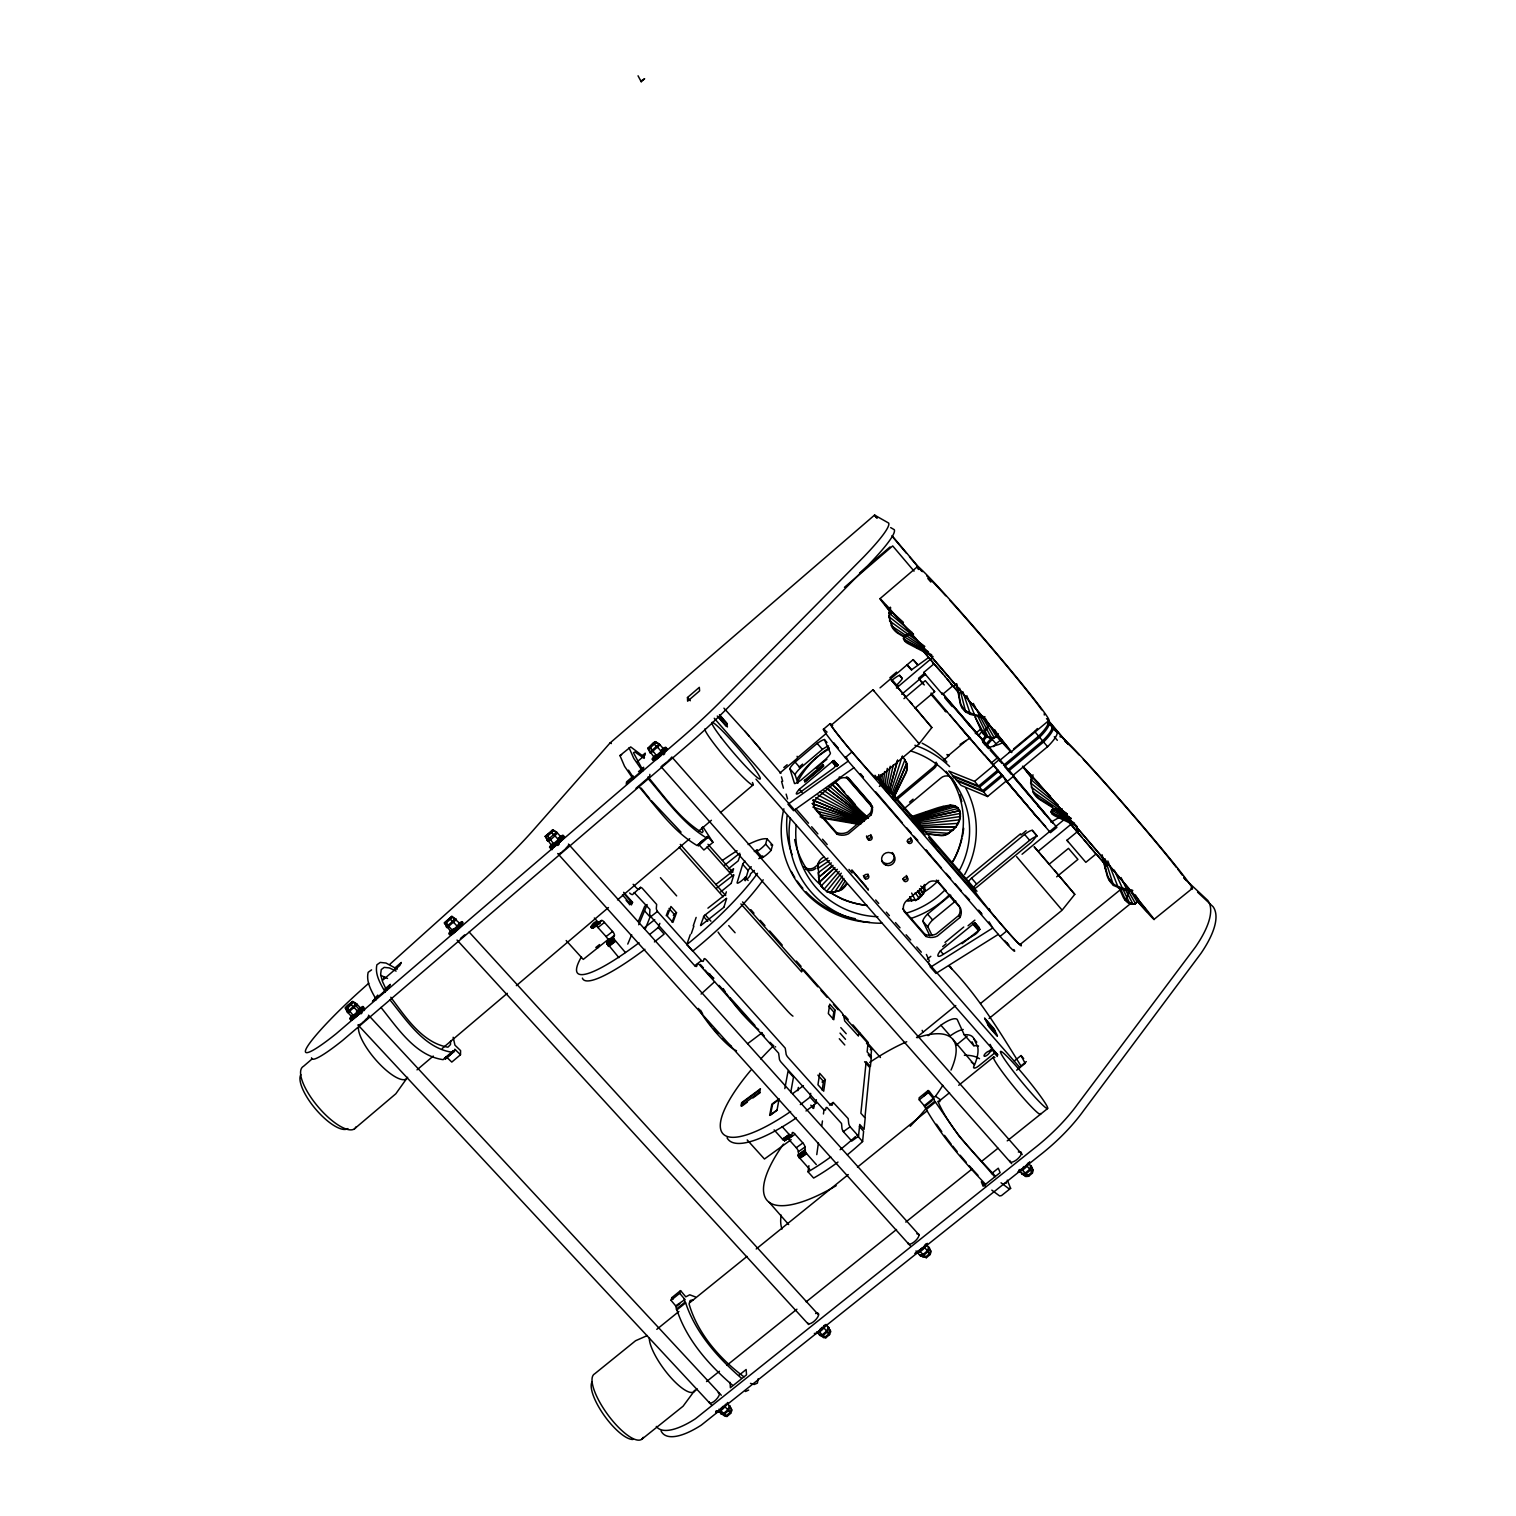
<?xml version="1.0" encoding="UTF-8"?>
<svg xmlns="http://www.w3.org/2000/svg" width="1516" height="1516" viewBox="0 0 1516 1516"><rect width="100%" height="100%" fill="white"/><g stroke="black" fill="none" stroke-linecap="round" stroke-linejoin="round"><path stroke-width="1.5" d="M858.53 1035.636L858.795 1033.192M880.265 781.858L880.455 774.733M1063.379 819.91L1063.417 818.659L1055.401 814.85M817.711 868.479L818.128 863.533M831.318 862.907L818.09 872.799L819.512 882.274L817.844 864.139A12.28 12.166 5.7 0 1 823.756 857.033M446.083 1056.595L451.787 1062.091L460.485 1054.738L460.599 1050.645L454.933 1045.149L453.17 1037.266M1077.175 826.447L1055.363 816.12A20.182 6.689 1.3 0 1 1052.369 814.168L1052.047 813.808A20.182 6.689 1.3 0 1 1051.327 812.386L1052.559 809.203L1062.223 808.824M1052.35 814.149L1052.085 812.557A20.182 6.708 1.3 0 1 1051.327 810.776L1051.213 812.045L1075.64 824.723M890.271 607.139L888.831 616.576L892.033 627.188A16.524 12.753 66.7 0 0 894.213 630.125L894.819 630.789A16.524 12.753 66.7 0 0 898.211 633.499L904.161 637.099M362.495 1008.86L359.671 1012.498M450.631 1041.113L450.498 1044.543L447.94 1047.196C422.187 1042.8 405.492 1016.895 390.787 997.244M917.199 648.374L917.256 647.143L910.282 643.485M933.06 656.636L908.463 643.826A20.239 8.338 2.1 0 1 905.09 641.457L904.768 639.79A20.22 8.338 2.1 0 1 903.669 637.573L906.852 634.408L913.428 634.067L913.049 635.356M881.8 782.825L882.369 773.634M649.871 774.354L649.72 776.571L636 788.32M654.514 758.72L655.689 758.606M1074.503 823.074L1052.369 810.473L1052.559 809.203L1051.308 812.083M883.26 785.231L884.605 771.549M847.33 1154.794A98.616 30.832 -42.3 0 0 853.508 1149.64L855.043 1148.332A98.616 30.832 -42.3 0 0 862.604 1141.548L863.608 1131.277L859.42 1126.578M864.973 1117.387L869.824 1067.624L864.594 1061.731M866.508 1043.273L871.624 1049.053L870.79 1057.694L868.194 1054.795M1032.169 775.529L1030.634 782.938L1033.609 793.19A16.354 12.848 57.7 0 0 1035.807 796.146L1036.432 796.829A16.354 12.848 57.7 0 0 1039.9 799.652L1053.544 808.217M826.997 1107.438L841.532 1123.527L841.986 1128.473A5.306 1.687 54.6 0 0 843.351 1131.656L851.765 1141.055L858.53 1136.223L859.724 1124.455L864.082 1129.344L865.181 1118.088L860.88 1113.256L866.148 1061.693L870.411 1066.506L871.378 1056.652L867.133 1051.896L868.118 1042.345L852.921 1024.854M801.831 971.585L802.4 969.217L804.2 970.24L841.873 1012.745A4.472 1.308 53.4 0 1 843.825 1016.307L844.696 1020.95L858.283 1035.883M931.696 654.855L903.517 638.842L903.669 637.573L903.707 639.259A20.239 8.338 2.1 0 0 904.692 641.022L905.052 641.42M928.417 651.747L904.294 636.796L904.521 635.507L903.517 638.842M884.738 786.975L887.296 768.366M958.984 697.057L959.154 695.92M816.764 1154.623L818.413 1142.95M821.805 1125.592L822.449 1120.968M823.434 1113.995L824.079 1109.371M961.978 707.707L962.148 706.551M959.628 688.169L965.768 712.065L970.43 714.377L962.831 691.675M832.796 1018.904L833.8 1012.025L828.627 1006.188M825.348 1079.657L823.7 1091.179L817.958 1084.774L819.701 1073.328L825.348 1079.657L822.032 1082.083M822.203 1090.193L823.491 1081.401L817.882 1075.128M837.969 1162.071A98.616 30.832 -42.3 0 1 813.637 1178.046L808.009 1171.792L808.919 1165.709M806.019 1110.963A113.965 32.291 -42 0 0 815.798 1103.458L816.366 1099.725M813.145 1108.442L813.713 1104.766M814.168 1105.05L813.675 1108.367L810.795 1105.145M816.309 1164.572L805.565 1152.444L804.958 1147.025A3.676 1.232 54.7 0 0 802.874 1142.969L795.028 1134.252A3.354 1.137 54.6 0 0 792.205 1132.869L791.693 1135.92L784.53 1140.733L791.693 1135.92M800.315 1104.595A114.022 31.855 -42 0 0 810.094 1097.091L810.681 1093.377M809.658 1169.31L798.932 1157.22L798.345 1151.781A3.657 1.251 54.7 0 0 796.279 1147.726L788.434 1139.028A3.335 1.137 54.6 0 0 787.259 1137.796M890.707 607.708L888.982 612.976L889.854 612.35M797.795 1090.667L798.364 1087.408M758.152 1378.764L757.394 1383.123L754.172 1384.506L750.496 1383.369M923.945 647.427L906.568 635.716L906.852 634.408L904.37 636.777M886.045 789.419L890.233 766.262M790.727 1092.562L793.474 1077.156L788.074 1071.111L784.814 1088.621M1105.297 868.744L1105.505 867.683M1109.409 880.588L1109.636 879.526M1114.336 870.146L1122.958 889.494L1113.502 885.42L1105.031 858.776M887.675 789.893L893.36 764.898M957.146 685.289L960.253 701.737A35.399 18.23 7.8 0 0 962.054 706.399L962.546 707.176A35.399 18.23 7.8 0 0 965.919 710.909L965.768 712.065L964.972 711.345A35.38 18.249 7.8 0 1 962.395 708.332L961.883 707.555A35.38 18.249 7.8 0 1 960.083 702.893L956.577 684.303M924.817 646.422L909.505 635.223L909.884 633.934L906.625 635.678M754.286 851.556L757.261 849.718L756.958 851.367L762.434 857.582A7.845 1.516 -41.3 0 0 771.094 850.362L772.535 845.018L767.077 838.822A103.088 19.5 -41.8 0 0 748.127 844.545M888.85 792.186L897.491 760.179M888.926 792.205L897.661 760.312M826.201 1107.419L825.481 1110.034A4.946 1.592 54.3 0 1 822.942 1108.859L780.967 1062.015A3.544 1.156 53.7 0 1 779.338 1058.395L778.618 1053.203L699.748 965.086A3.032 1.004 52.5 0 0 698.118 963.797M756.958 851.367A7.845 1.478 -41.3 0 0 765.618 844.128L767.077 838.822M762.434 857.582L762.737 855.934L758.796 858.681M700.525 925.423L704.049 915.797L726.429 898.344M1033.021 774.828L1030.975 779.622L1031.809 778.959M1019.15 1170.92L1025.745 1176.549L1028.625 1176.302L1032.396 1173.1L1033.268 1170.144L1028.53 1162.924M748.127 880.474L745.303 877.271C742.253 883.714 750.875 876.703 750.42 873.993A7.807 1.535 -41.4 0 1 754.362 870.449M745.19 880.777L748.184 870.525A6.083 1.175 -41.4 0 1 751.254 866.735M1022.182 1174.369L1025.782 1174.047L1030.482 1170.03L1031.562 1166.354M1029.781 1169.234L1030.861 1165.558L1032.567 1169.348L1031.695 1172.304L1027.943 1175.506L1025.043 1175.753L1021.481 1173.573L1025.081 1173.251L1029.781 1169.234L1032.396 1173.1M1101.867 855.82L1107.021 875.244A35.418 19.935 11.8 0 0 1109.295 880.417L1109.883 881.27A35.418 19.935 11.8 0 0 1112.744 884.624L1113.597 885.439L1113.805 884.359A35.437 19.916 11.8 0 1 1110.091 880.209L1109.504 879.356A35.437 19.916 11.8 0 1 1107.23 874.163L1102.075 854.759M1113.805 884.359L1118.694 886.86L1118.372 887.921L1107.836 860.993M745.095 861.183A6.083 1.156 -41.4 0 0 742.688 864.31L737.136 882.596A6.405 1.251 -41.5 0 0 739.732 882.141A6.405 1.251 -41.5 0 0 745.303 877.271M920.78 827.565L955.857 826.883C962.205 820.327 962.925 805.015 950.627 805.167A31.286 13.682 -11.9 0 0 944.165 806.19L942.876 806.455A31.286 13.682 -11.9 0 0 935.353 808.596L911.4 816.669M723.947 907.061L726.619 898.476M731.299 883.051L733.801 875.016M740.32 854.588L738.216 860.861L728.324 868.82M726.354 891.844L725.539 894.383L707.915 908.16M965.919 710.909L970.695 713.221L970.316 714.358L984.471 718.034M679.755 1303.741L676.288 1306.565L671.001 1300.311L679.699 1293.281L680.551 1290.609L685.8 1296.843L689.742 1294.797L695.427 1296.938M985.097 716.935L975.375 714.756L975.015 715.912L966.791 695.655M697.398 964.081L696.735 966.147A3.752 1.251 52.5 0 1 694.745 965.73L650.819 916.668A5.325 1.781 51.9 0 1 649.682 913.731L649.928 909.448L634.124 892.507M890.347 793.304L902.285 756.2M671.001 1300.311L671.891 1297.62L680.551 1290.609M691.296 933.685L693.892 926.143M763.192 879.792A97.441 19.026 -41.8 0 1 692.679 951.138L686.824 944.582L690.235 934.652M693.229 925.954L696.147 917.407M915.986 1250.946L920.193 1255.627L926.409 1257.712L930.123 1254.528L931.184 1251.439L926.428 1244.314M922.789 1254.755L927.432 1250.776L928.758 1246.929L930.483 1250.662L929.422 1253.751L925.707 1256.935L922.789 1254.755L919.492 1254.85L923.055 1256.991M920.193 1255.627L923.49 1255.532L928.133 1251.572L929.46 1247.706M723.89 907.288L700.752 925.556M817.863 864.272L827.963 858.113M917.73 891.105L921.065 896.373L924.931 890.271L924.703 885.913A13.265 8.035 50.9 0 0 924.324 884.491M915.228 892.735L919.17 898.306L915.531 900.561L923.794 893.455L924.931 890.271L922.581 887.125M735.089 932.757L728.722 925.594M919.549 888.698L923.13 893.985L921.368 889.949M988.83 724.212L983.467 734.047L985.514 731.887M672.062 922.183L674.791 914.868L669.011 908.406M676.515 912.727L672.915 922.448L667.248 916.119L670.944 906.473L676.515 912.727L673.256 915.285M913.428 634.067L912.954 635.337L909.581 635.223M891.939 793.815L904.9 759.687L902.38 756.332M666.225 915.664L668.31 910.225M650.156 934.083A115.652 20.239 -41.8 0 0 658.247 927.489L659.858 923.377M828.854 1333.834L830.105 1330.612L828.38 1326.936L826.807 1330.953L822.203 1334.895L819.19 1334.781L825.178 1336.979L828.854 1333.834L826.807 1330.953M816.859 1332.204L823.472 1337.643L825.879 1337.756L829.555 1334.611L830.806 1331.389L826.03 1324.378M920.25 824.098L959.42 819.834L960.234 812.538L960.405 814.149M829.081 1327.713L827.509 1331.73L822.904 1335.653L819.91 1335.539M645.21 929.062L650.08 916.972L644.527 910.775M979.905 715.893L979.355 716.992L979.905 715.893L973.31 703.443M638.729 924.76L647.105 904.559M638.52 921.084L644.774 906.056M627.757 944.089L631.679 934.69M731.205 883.335L720.725 891.882M718.224 1410.846L724.837 1416.209L727.017 1416.456L730.655 1413.367L732.076 1410.013L727.301 1403.096M723.303 1413.689L727.851 1409.804L729.632 1405.616L731.375 1409.255L729.954 1412.609L726.316 1415.698L720.574 1413.367L726.316 1415.698M721.275 1414.125L724.004 1414.447L728.552 1410.562L730.352 1406.374M623.607 892.299L632.551 902.285L631.395 904.938L622.432 894.933M892.848 795.786L906.909 763.495L904.465 759.364L907.099 764.405A15.785 14.952 -40 0 1 907.231 768.081L907.136 769.01A15.785 14.952 -40 0 1 906.151 772.629L893.189 798.894M892.905 795.843L906.644 763.23A15.766 14.933 -40.1 0 1 906.966 767.816L906.852 768.745A15.766 14.933 -40.1 0 1 905.867 772.364L893.947 796.563M618.907 957.657L606.874 943.047L613.374 937.817L614.454 935.315A3.676 1.308 51.8 0 0 612.578 931.468L604.429 922.41A3.354 1.194 51.7 0 0 601.227 920.61C580.874 933.003 598.384 926.011 601.227 920.61M606.874 943.047L607.973 940.451L614.454 935.315M598.157 947.633L599.54 944.563L595.826 947.5M1131.883 890.271L1131.22 891.313L1131.883 890.271L1123.375 888.433L1122.882 889.494L1132.111 891.408L1132.774 890.385M1127.79 889.513L1127.298 890.574L1121.044 877.556M562.796 837.59L561.583 839.295M998.267 733.725L995.425 737.25L998.324 735.412L994.553 729.575M384.477 976.891L382.923 979.961L399.826 965.465L401.304 962.452L394.558 968.231M551.938 846.61L556.732 843.976M817.749 868.516L829.46 860.614M841.285 873.197L826.599 891.465L830.275 892.735L839.277 890.517L845.303 880.682M846.989 883.771A16.108 12.602 -51.8 0 1 841.228 890.044L834.691 892.071L843.919 878.408M829.536 1105.069L832.909 1102.587L832.208 1105.145A4.946 1.573 54.2 0 1 829.688 1103.97L787.695 1057.031A3.544 1.137 53.7 0 1 786.046 1053.43L785.231 1048.143L706.38 959.969A3.032 0.985 52.5 0 0 704.03 958.946L703.386 961.011A3.771 1.232 52.5 0 1 701.396 960.575L657.451 911.438A5.325 1.762 51.9 0 1 656.314 908.501L656.655 904.427L642.159 888.149L640.605 887.277L639.165 889.305A4.965 1.649 51.5 0 1 636.227 887.732L633.138 884.283M568.879 845.018L565.203 849.055M368.577 1016.27L367.592 1017.558M934.557 664.652L933.022 662.738L934.671 664.861M907.459 900.902L916.005 900.106L907.724 900.542M834.804 892.033L830.218 892.697L842.517 876.021M697.758 844.81L698.478 845.682L698.345 844.071L703.879 850.021L712.975 842.346L707.441 836.377L707.612 837.95L706.873 837.097L697.17 845.568C673.218 831.507 656.731 807.346 638.823 786.577M663.762 749.112L654.135 757.545M655.443 741.627L649.89 747.18L657.603 756.939L664.52 749.984L659.252 743.996L655.443 741.627L653.282 742.821L647.73 748.373L654.893 758.398M706.873 837.097L706.323 837.817C682.579 823.415 666.074 799.406 648.147 778.618M649.606 752.429L659.252 743.996M656.201 742.48L648.488 749.226L650.364 753.281L659.991 744.849L656.201 742.48L654.021 743.693M915.058 707.498L931.847 727.566L919.094 743.863L877.12 779.091M1054.53 870.26L1074.768 894.364L1062.053 910.263L1020.192 944.43M554.989 835.847L557.32 832.928L553.53 830.597L545.912 837.268L547.807 841.266L550.213 840.035L554.989 835.847L550.895 832.076L545.154 836.415L551.578 845.454L561.091 837.135L558.665 838.367M547.049 840.414L556.58 832.076L552.771 829.745L545.154 836.415M553.53 830.597L545.912 837.268M550.895 832.076L552.771 829.745M1052.426 810.51L1054.984 809.771L1070.201 819.265L1054.928 809.79L1055.193 808.483L1054.909 809.771L1061.825 810.094L1067.245 814.092M455.236 930.312L460.959 924.438L451.882 916.346L444.359 922.96L451.56 932.681M453.379 928.721L450.802 931.847L460.201 923.604L458.078 924.608M353.19 1016.63L351.958 1018.562L355.635 1016.232M446.272 926.882L455.672 918.639L453.549 919.662M452.64 917.18L445.117 923.775L447.031 927.716L456.43 919.473L452.64 917.18L450.953 917.995M444.359 922.96L451.882 916.346M351.75 1016.743L361.035 1008.614L359.197 1009.372L356.677 1006.662M346.046 1008.803L347.96 1012.688L357.264 1004.54L353.493 1002.284L352.034 1002.91M925.859 833.857L939.977 835.543A11.427 10.669 -14.9 0 0 948.239 833.724L955.914 826.807L959.438 819.891M347.202 1011.873L356.506 1003.725L361.793 1009.429L358.989 1012.745L352.508 1017.558L347.202 1011.873L345.288 1007.988L347.562 1005.354L352.735 1001.47L356.506 1003.725L354.668 1004.502M345.288 1007.988L352.735 1001.47M353.493 1002.284L347.505 1008.197L349.798 1011.93M368.767 983.202L358.307 992.601A73.071 8.243 -42.7 0 0 306.592 1047.973A73.071 8.243 -42.7 0 0 336.249 1033.666L676.231 742.366A95.641 11.294 -41.3 0 0 723.568 698.535L863.76 556.865A115.102 12.64 -40.8 0 0 888.66 523.058L874.561 515.08L609.982 743.048L534.617 828.665A107.674 11.332 -42.1 0 1 473.428 889.21L389.707 964.403M839.258 871.529L823.965 889.38L821.028 886.026M1137.758 900.788L1138.895 900.466L1134.385 903.953L1138.895 900.466L1135.351 894.914M454.08 1051.554L453.379 1050.721L444.643 1058.13L445.344 1058.964L454.08 1051.554L454.8 1049.205L460.485 1054.738M445.344 1058.964L455.501 1050.038M453.379 1050.721L451.957 1052.237C424.215 1048.068 406.459 1020.173 389.896 999.802M444.643 1058.13L443.184 1059.665C415.346 1055.818 397.495 1027.829 380.971 1007.439M366.853 1018.392L365.015 1020.249M830.313 892.678L827.016 891.806L821.047 886.102L837.363 869.312M560.806 840.148L558.911 842.024M918.696 898.761L921.671 895.88L918.336 890.612M358.705 1013.465L356.639 1015.36M464.692 934.86L460.466 938.518M701.093 994.06L714.529 981.818M364.011 1021.216L361.945 1023.016M641.211 81.731L644.641 78.699A8.755 1.08 -42.2 0 1 641.097 80.575L641.211 81.731L638.047 75.8M564.141 850.04L561.962 851.878M633.404 779.243L624.573 766.338L619.949 755.574L630.694 746.914L644.49 757.28M687.468 697.531L699.312 687.354L699.615 690.86L687.62 701.169L687.468 697.531L690.311 700.752M641.855 756.029L645.21 753.149L645.058 755.044L636.625 762.283M859.553 573.086L866.735 566.927M870.317 563.838L890.063 546.916M844.45 587.336L892.697 545.931L914.053 571.134M377.768 995.102L372.481 1001.545L388.683 987.655L390.313 984.358L384.931 988.963M633.385 776.059L626.563 781.896L626.279 784.151L643.428 769.465L643.618 767.285L638.501 771.663M312.448 1058.642L303.522 1066.298A40.382 13.985 49.8 0 0 319.194 1108.082A40.382 13.985 49.8 0 0 356.203 1126.691M659.687 753.168L660.805 752.22M879.943 598.706L917.218 566.87M818.678 1331.029L823.283 1327.106L829.555 1334.611M417.014 1069.86L433.254 1056.065M442.293 1048.409L507.31 993.302M516.35 985.646L608.447 907.553M617.486 899.898L689.723 838.67M698.762 831.014L711.402 820.289M720.422 812.633L752.94 785.08M823.472 729.253L830.105 723.625M354.422 1128.851L395.828 1093.775L407.577 1077.289A36.024 11.237 49.7 0 1 380.44 1064.876A36.024 11.237 49.7 0 1 358.42 1027.507M831.242 725.16L872.97 689.818L874.22 690.898M783.81 767.532L787.145 764.727M889.854 677.766L896.581 672.062M455.16 930.824L462.266 923.263L460.239 924.248M826.258 733.403L797.587 757.678L797.113 756.295M880.038 687.866L913.144 659.65L917.711 664.577M779.944 772.989L797.435 758.171M699.861 842.782L702.893 840.224M824.382 739.524L830.446 753.187A10.536 1.857 -40.8 0 1 824.287 760.445L801.092 780.039A12.261 2.16 -40.9 0 1 794.517 783.545L789.874 768.745A11.673 1.971 -40.9 0 1 795.123 762.093L817.181 743.409A17.946 3.051 -40.8 0 1 824.382 739.524L827.016 742.537M698.478 845.682L708.161 837.23M799.121 767.077L802.608 764.121M797.89 783.336L795.123 774.733A11.673 2.028 -40.9 0 1 800.334 768.081L822.392 749.416A17.927 3.108 -40.8 0 1 828.532 745.891M896.43 688.075L932.018 657.982M925.575 674.715L923.737 672.479L933.97 663.818L940.981 671.74M923.396 674.222L918.563 678.296L924.267 684.948M901.755 694.29L924.893 674.753M804.39 780.475L823.093 764.519L823.605 765.769L804.807 781.631M903.953 698.63L925.272 680.646L934.671 691.637L915.114 708.124M834.236 760.464L836.207 765.068L833.857 768.006L800.277 792.205A7.902 1.421 -40.9 0 1 796.317 793.569A10.877 1.971 -40.9 0 1 799.33 789.286L833.326 760.748L838.253 765.201M1013.882 949.528A37.824 1.762 49.9 0 1 1000.086 936.414L845.208 757.678L851.992 751.955A38.677 1.706 49.6 0 1 832.663 725.596M941.834 693.684L942.516 694.442L952.806 685.838L947.178 679.035M950.987 683.943L953.393 686.615L956.767 683.773M879.356 786.406L882.672 783.639L918.374 824.988L924.968 835.07L885.041 789.381L877.726 778.428M848.467 777.935L870.771 803.632A11.503 11.199 -19.4 0 1 870.336 813.182L847.804 832.057A13.682 13.322 -17.2 0 1 836.377 832.474L814.054 806.891A9.949 9.702 -16.8 0 1 814.054 799.804M871.131 814.869L848.505 833.8A13.739 13.379 -17.2 0 1 837.04 834.217L814.623 808.54A9.987 9.74 -16.8 0 1 817.124 797.814L839.75 778.75A8.433 8.243 -19.7 0 1 849.187 779.47L871.586 805.28A11.541 11.237 -19.3 0 1 871.131 814.869L870.336 813.182M960.083 744.375L969.899 738.159M895.539 798.761L932.871 767.513A8.376 8.13 -26.9 0 0 936.168 762.169M818.981 863.703L815.475 866.64A8.243 8.016 -12.5 0 1 803.954 866.621M966.109 740.699L947.955 755.897L946.913 754.532M943.558 760.198L948.864 755.764L947.917 754.551M975.3 733.63L980.719 729.12M896.297 800.107L933.761 768.764A8.395 8.167 -26.8 0 0 937.059 763.401M909.524 802.154L913.087 799.178M903.195 809.487L940.659 778.201A8.395 8.13 -26 0 1 951.366 777.405M993.226 746.668A12.204 2.729 -39.6 0 1 996.05 743.825L1001.451 739.315M949.698 714.68L991.256 762.984L997.964 757.394L1013.882 775.927L1007.136 781.536L1005.411 779.546M1031.79 776.855L1032.642 776.154L1031.809 776.798L1038.612 783.052M832.985 865.39L818.432 877.612L832.492 865.901M991.256 762.984L992.923 764.879L999.669 759.27M1006.832 780.532L987.56 796.525L961.068 785.402L948.732 771.019L974.598 781.384L993.852 765.334L998.836 771.17L979.563 787.183L953.45 776.533M990.213 750.287L999.537 760.615L1010.073 751.841M1013.579 748.923L1034.613 731.413A26.113 5.912 -39.4 0 0 1037.418 728.533M1011.115 751.917L1048.977 720.422M997.869 770.033L978.597 786.046L952.541 775.453M1003.554 765.296L1038.612 736.132A26.113 5.988 -39.4 0 0 1048.238 721.862L1057.107 732.342A26.094 6.14 -39.3 0 1 1047.575 746.706L1012.517 775.813M1004.521 766.433L1039.578 737.288A26.113 6.007 -39.4 0 0 1049.205 722.999M1001.868 774.714L982.595 790.727L956.35 779.887M1007.553 769.976L1042.61 740.85A26.094 6.064 -39.4 0 0 1052.199 726.543M1002.834 775.851L983.562 791.864L957.259 780.967M1008.519 771.113L1043.577 741.987A26.094 6.083 -39.4 0 0 1053.165 727.68L1047.802 723.075M965.844 878.939L1020.552 833.8M1020.988 834.994L1026.124 830.749M929.858 935.789L922.941 921.311A11.522 3.07 -40.5 0 1 927.546 914.11L949.566 895.956A17.699 4.737 -40.4 0 1 950.778 895.236M968.023 882.066A10.006 2.672 -40.1 0 1 971.548 878.143L1024.57 834.406A9.987 2.653 -39.5 0 1 1032.263 830.313L1037.342 836.264A9.968 2.691 -39.5 0 0 1029.648 840.319L976.626 884.018A10.006 2.71 -40 0 0 972.533 888.85M932.075 935.524L928.038 927.167A11.522 3.127 -40.5 0 1 932.624 919.947L954.644 901.793A17.699 4.794 -40.4 0 1 955.857 901.091M1050.986 822.222L1060.935 816.366M1022.049 854.247L1063.663 819.985M950.532 895.937L959.306 906.037A11.427 10.972 -18.9 0 1 958.794 915.418L936.282 933.913A13.587 13.076 -17.4 0 1 924.95 934.33L903.024 909.202A9.873 9.513 -17.2 0 1 902.797 908.539M1038.1 851.367L1070.656 824.59M959.931 917.502L937.343 936.073A13.644 13.113 -17.4 0 1 925.973 936.471L903.953 911.249A9.911 9.551 -17.2 0 1 906.511 900.712L929.119 882.009A8.376 8.073 -19.1 0 1 938.461 882.729L960.462 908.084A11.465 11.029 -18.8 0 1 959.931 917.502L958.794 915.418M1068.287 841.93L1066.923 840.262L1077.099 831.905M944.98 942.44L963.74 927.034M927.413 959.116L930.805 956.331M942.668 946.59L946.06 943.805M968.042 925.764L974.864 920.155M940.375 950.873L974.049 923.377L975.375 923.13L979.033 929.479A5.022 1.44 -40.2 0 1 977.252 932.624A5.022 1.44 -40.2 0 1 972.912 935.77L942.346 954.947A7.788 2.217 -40.6 0 1 937.854 955.611A10.726 3.051 -40.5 0 1 940.375 950.873L943.066 953.962M1049.015 864.347L1068.477 848.373L1077.933 859.401L1056.652 876.835M962.054 943.71L980.075 929.308L974.409 923.187M1066.923 840.262L1085.835 862.339L1096.049 853.982L1084.035 839.712M1000.086 936.414L1006.851 930.881A37.843 1.611 49.9 0 0 1020.514 944.108M916.517 1037.531L955.762 1005.544M928.095 1035.693L940.905 1025.233A21.906 6.879 -41 0 1 957.183 1019.358L964.214 1034.765L973.859 1045.737A56.983 18.969 -41.3 0 1 978.521 1045.983M980.549 1003.478L1121.366 888.888M956.16 1045.187L967.113 1036.281M989.057 1018.468L1131.656 902.702M923.945 1095.822L929.346 1091.444L928.114 1090.535L919.094 1097.849L919.246 1099.858L924.893 1106.49L932.132 1100.616M919.246 1099.858L928.323 1092.524L928.114 1090.535M732.38 1385.112C708.825 1364.836 686.653 1339.822 676.913 1309.881L675.605 1305.901L684.967 1299.534L679.699 1293.281M1154.074 919.34L1192.182 888.528M985.59 1184.318C962.641 1160.365 940.242 1134.897 924.21 1105.751L933.269 1098.418L933.951 1099.157L928.323 1092.524M676.231 1309.218L684.948 1302.168L684.285 1298.871M676.913 1309.881L685.63 1302.85L684.948 1302.168M925.632 1108.708L934.728 1101.336L933.269 1098.418M990.119 1044.353L991.995 1048.181A4.188 1.402 -40.7 0 1 988.982 1051.157A3.695 1.232 -40.7 0 0 984.623 1054.416A3.695 1.232 -40.7 0 0 985.514 1056.102A3.695 1.232 -40.7 0 0 989.645 1052.407A3.146 1.061 -40.7 0 1 993.037 1050.304L994.458 1053.203L978.54 1066.07A5.477 1.838 -40.9 0 1 973.537 1067.131A90.562 29.714 -41.7 0 0 977.612 1046.59L974.03 1038.972A57.04 18.571 -41.3 0 0 964.214 1034.765M926.333 1109.447L935.429 1102.075L934.728 1101.336M656.807 1329.342L678.903 1311.473M689.951 1302.547L747.028 1256.423M756.219 1248.976L848.278 1174.578M857.469 1167.13L927.432 1110.584M938.48 1101.658L949.528 1092.714M958.718 1085.285L993.7 1057.012M1014.299 1060.973L1021.045 1055.553L1023.679 1058.585M1019.605 1067.037L1026.332 1061.617M1016.649 1070.201L1025.157 1063.341L1021.045 1055.553M924.931 890.271L920.762 886.064M693.627 1391.915L697.303 1388.978M706.532 1381.588L719.456 1371.241M726.827 1365.348L796.923 1309.218M806.152 1301.846L896.543 1229.476M905.772 1222.085L972.173 1168.931M981.402 1161.54L998.002 1148.237M1007.23 1140.866L1047.537 1108.594A37.028 2.994 50.5 0 0 1014.867 1064.668A37.028 2.994 50.5 0 0 1009.808 1066.677A37.028 2.994 50.5 0 0 1047.537 1108.594M641.628 1439.385L683.072 1406.223L694.896 1390.229A35.967 10.366 53.4 0 1 669.864 1376.452A35.967 10.366 53.4 0 1 649.322 1337.851M739.012 1375.22L746.137 1369.517L746.535 1374.822L730.39 1387.708L730.087 1382.346M991.502 1173.63L998.286 1168.211L1000.143 1172.626L983.107 1186.232L981.345 1181.76L985.703 1186.687M598.233 922.202C592.87 918.506 585.252 936.585 598.63 922.505M590.937 926.617L597.626 921.652M640.434 887.41L632.532 894.573A4.965 1.668 51.5 0 1 629.614 893M591.221 926.92L597.835 921.842M591.43 927.11L598.024 922.031M592.131 927.659L599.085 922.789M592.491 927.906L599.445 922.96M592.775 928.057L599.749 923.055M593.097 928.171L600.09 923.073M595.466 925.518A3.354 1.213 51.7 0 1 597.948 927.546L604.429 922.41M1007.306 1180.168L1010.622 1188.336L1001.508 1195.593L999.612 1195.953L991.805 1190.136M629.443 904.749L632.551 902.285M607.973 940.451A3.676 1.327 51.8 0 0 606.097 936.585L612.578 931.468M609.148 938.707L583.262 959.401L566.188 940.545M606.969 943.426L613.374 937.817M607.044 943.634L613.43 938.101M607.177 943.975L613.544 938.499L625.426 952.541M607.329 944.316L613.734 938.935M607.442 944.544L613.904 939.276M607.518 944.658L614.094 939.636M607.651 944.885L614.245 939.863M607.802 945.131L614.473 940.223M608.03 945.491L614.643 940.47M608.2 945.719L614.814 940.697M608.39 945.946L614.984 940.924M608.56 946.173L615.174 941.152M608.845 946.496L615.363 941.36M650.819 916.668L657.451 911.438M644.035 928.057L654.741 919.644M724.212 865.503L739.808 853.224M730.181 871.454L733.592 868.782L732.834 871.169L715.741 884.586M716.594 888.13L733.611 874.903M694.745 965.73L701.396 960.575M657.375 757.469L665.827 749.018L662.909 750.553M920.534 829.423L952.995 830.181L955.914 826.864M1030.672 782.976L1031.43 782.332L1030.672 782.976L1058.225 804.977M747.54 1043.747L762.093 1032.756M889.57 609.887L890.46 609.205L889.589 609.83L903.422 622.394M360.979 1023.793L358.439 1025.385M759.251 1090.288L742.65 1102.53L741.817 1106.168L747.369 1102.075M752.921 1097.982L760.331 1092.524M779.053 1099.517L772.573 1104.273L770.431 1115.151L776.988 1110.356L779.11 1098.816L771.871 1104.141L769.654 1115.378L776.988 1110.015M792.546 1093.699L803.404 1085.74M560.958 852.674L558.665 854.171M774.107 1129.875L782.521 1139.217L789.154 1134.423L791.636 1135.939M782.521 1139.217L789.438 1134.726M782.711 1139.426L789.722 1134.991M782.9 1139.615L789.912 1135.162M783.185 1139.88L790.177 1135.389M783.469 1140.127L790.442 1135.579M783.639 1140.259L790.708 1135.73M784.454 1140.714L791.087 1135.901M788.434 1139.028L795.028 1134.252M791.181 1139.653L764.443 1159.02L747.199 1139.937M796.279 1147.726L802.874 1142.969M798.345 1151.781L804.958 1147.025M371.591 969.861L368.161 972.325C365.868 982.103 371.723 991.483 376.309 999.745M797.909 1155.116L804.484 1150.132M798.022 1155.438L804.579 1150.436M804.693 1150.777L798.098 1155.666L804.882 1151.231M798.307 1156.121L804.996 1151.459M798.439 1156.367L805.129 1151.705M798.572 1156.613L805.337 1152.065M798.78 1156.973L805.489 1152.312M798.932 1157.22L805.64 1152.558M799.084 1157.447L805.811 1152.804M799.254 1157.693L805.981 1153.032M799.425 1157.921L806.152 1153.259M799.614 1158.148L806.341 1153.487M799.785 1158.357L806.607 1153.79M843.351 1131.656L850.097 1126.805A5.325 1.668 54.5 0 1 848.733 1123.621L848.183 1118.6L833.194 1102.378M853.906 767.721L793.569 810.662L787.96 804.257L848.202 761.146L846.136 756.844M1031.183 787.012L1061.124 809.203M888.869 616.595L889.684 616.008L888.869 616.595L911.192 634.124M1032.794 791.712L1057.978 808.957M928.152 961.959L930.521 967.189L992.772 927.981M998.305 934.368L935.978 973.424L930.521 967.189M839.277 890.517L840.622 889.589A16.126 12.602 -51.8 0 0 846.383 883.297M982.349 716.86L994.42 738.121L987.769 736.681A14.288 9.968 77.5 0 1 984.813 734.312L984.282 733.706A14.288 9.968 77.5 0 1 981.667 729.31L975.129 716.954L980.719 729.518A14.288 9.968 77.5 0 0 983.334 733.915L983.865 734.521A14.288 9.968 77.5 0 0 986.196 736.511L990.554 738.481L996.524 736.852L985.4 718.546M908.444 634.56L889.456 620.802L890.29 620.309L892.337 626.032M928.607 657.546L911.362 669.958L906.928 664.937M452.488 932.814L451.237 933.041M647.73 748.373L649.89 747.18M891.219 625.71L906.909 636.114M619.949 755.574L621.655 754.684M552.336 846.307L554.742 845.075L547.068 835.43M647.37 1335.539L635.583 1340.731L594.708 1373.799A40.345 12.924 53.9 0 0 609.261 1416.645A40.345 12.924 53.9 0 0 643.239 1437.32M745.398 1391.517L748.658 1390.077M911.628 817.749L935.58 809.658A31.305 13.663 -11.9 0 1 943.104 807.535L944.392 807.251A31.305 13.663 -11.9 0 1 949.585 806.379L950.627 805.167L934.955 810.075M917.426 821.369L960.386 813.429L957.638 807.535L957.828 808.521L954.909 805.906L955.118 806.929L950.835 806.19L912.689 818.147L950.873 806.228M995.443 737.193L996.524 736.852M914.792 816.404L925.992 812.898M988.224 747.691L998.134 744.678A12.261 2.729 -39.6 0 0 1003.327 742.025M955.099 806.891L912.632 819.038M990.46 738.444L991.559 738.235L980.321 716.954M994.42 738.121L993.34 738.463M1137.36 902.191L1136.223 902.494L1137.36 902.191L1130.102 890.082L1125.251 900.315M915.039 819.417L957.828 808.521M693.267 1299.724L690.121 1300.52L689.079 1303.968C697.568 1333.493 719.664 1358.734 743.977 1376.831M985.343 733.706L987.863 736.738L978.104 716.689M990.554 738.481L991.559 738.235M959.457 810.681L915.626 820.44L959.495 810.738L959.325 809.79L959.495 810.738M986.878 736.928L987.863 736.738M1119.073 887.826L1122.655 895.956A14.118 9.38 81.3 0 0 1125.137 900.182L1125.649 900.75A14.118 9.38 81.3 0 0 1128.416 902.93L1132.926 904.086L1125.327 889.475M1134.423 903.915L1135.522 903.688L1127.241 888.945M1077.251 830.579L1078.634 831.412L1077.383 831.545L1076.777 827.414M1010.622 1188.336L1008.784 1188.639L1001.034 1182.783M1123.28 889.873L1129.515 902.873L1128.454 903.024L1132.926 904.086L1131.865 904.237M801.528 971.813L740.888 903.915M1004.653 1183.428L1006.321 1183.181M918.336 822.676L960.5 816.499M1131.827 904.294L1135.522 903.688M915.531 900.542L911.647 893.076M958.017 823.378L918.336 825.917M920.818 827.49L955.914 826.807M952.901 830.256L948.751 832.89A11.427 10.65 -14.9 0 1 939.844 835.145L928.095 833.743M948.77 833.364L923.149 831.488M939.901 1101.582L937.911 1101.374C950.21 1129.875 973.973 1152.766 994.78 1175.544M820.042 816.916L860.861 823.965M821.824 817.996L858.075 824.249M819.929 814.509L860.993 823.264M853.66 822.487L858.208 823.453M816.726 811.155L861.296 822.62M1061.825 810.094L1067.169 814.073M812.86 807.08L861.543 821.937M942.516 694.442L923.737 672.46M970.695 713.221L975.375 714.756M1118.694 886.86L1123.375 888.433M812.292 803.556L861.884 821.236M812.292 803.632L861.865 821.312M877.764 778.39L882.672 783.639M864.291 821.35L812.709 800.107L862.13 820.554M860.254 773.672L863.154 777.367M969.52 899.898L965.199 895.35M380.668 975.319L387.528 978.445M396.112 971.093L389.309 967.909L384.211 967.379L381.255 969.558L380.63 974.352L382.449 981.458L386.618 990.441M815.665 797.719L862.415 819.758M1065.388 819.587L1073.271 823.321M919.246 648.185L923.206 650.25M1129.515 902.873L1129.42 902.816A14.137 9.38 81.3 0 1 1126.653 900.637L1126.142 900.068A14.137 9.38 81.3 0 1 1123.659 895.842L1120.078 887.713M832.189 893.834L842.384 899.253A87.113 84.669 -19.7 0 0 866.773 905.374M818.015 795.009L862.888 818.962M890.65 527.587L894.269 529.69A115.027 13.094 -40.8 0 1 869.615 563.725L729.821 705.698A95.584 11.692 -41.3 0 1 682.522 749.529L342.578 1040.45A73.033 8.546 -42.7 0 1 311.557 1057.808M898.988 633.157L904.938 636.739M819.948 791.996L865.257 819.379M1052.293 806.569L1040.62 799.235A16.354 12.848 57.6 0 1 1037.133 796.412L1036.508 795.748A16.354 12.848 57.6 0 1 1034.31 792.773L1033.855 791.977M727.017 1416.456L719.058 1409.141M823.984 790.594L865.617 818.716M397.287 969.141L385.993 963.039L380.251 962.414L376.878 964.82C374.698 974.598 380.611 983.884 385.197 992.127M822.203 1334.895L825.879 1337.756M940.602 1099.858L935.922 1096.523L933.723 1097.148L929.346 1091.444M911.798 635.337L915.607 638.141M926.409 1257.712L919.264 1250.833L923.926 1246.872L928.133 1251.572M826.542 788.187L865.92 817.996M826.447 788.225L865.863 818.053M953.393 686.615L944.79 676.212M1025.081 1173.251L1027.943 1175.506M1028.625 1176.302L1021.557 1169.291M821.047 886.102L819.284 882.085L834.956 867.588L819.512 882.274M644.224 758.417L634.901 751.955L633.461 752.713L642.083 768.783M828.683 785.8L866.223 817.389M889.001 612.919L912.424 632.759M741.229 1378.044C717.731 1357.673 695.579 1332.716 685.63 1302.85M1031.013 779.565L1050.531 796.355M653.756 743.788L657.906 747.577M1052.066 727.983L1057.107 732.342M1016.611 856.654L1061.617 909.562M917.805 840.338L916.649 839.182M449.816 918.848L453.853 922.6M350.48 1004.123L354.46 1007.856M681.082 832.189L651.236 800.543M868.365 818.242L833.269 785.515A7.751 7.618 -53.8 0 0 831.299 784.473M833.061 785.402L868.137 818.128M1183.92 878.124L1207.797 900.447A111.483 38.298 -39 0 1 1195.461 947.007L1077.573 1104.254A92.438 34.091 -40.8 0 1 1033.779 1148.711L695.427 1418.768A70.721 24.9 -45.4 0 1 656.295 1426.404M1197.564 892.147L1213.046 906.682A111.426 38.715 -39 0 1 1200.918 953.431L1083.39 1110.906A92.381 34.451 -40.8 0 1 1039.654 1155.382L701.321 1425.097A70.683 25.166 -45.5 0 1 661.071 1430.896M978.654 910.168L981.818 914.319M1074.768 894.364L1034.139 846.724L1049.356 864.234M860.52 773.861L863.438 777.121M1096.314 854.361L1076.417 831.033L1077.345 832.322M994.856 1176.928L958.984 1136.071L935.429 1102.075M933.97 663.818L942.592 673.616M916.403 838.935L915.266 837.685M931.847 727.566L891.2 679.964L905.943 696.848M353.702 1007.041L358.231 1011.93M724.307 1406.014L728.552 1410.562M354.327 1016.819L346.747 1007.382M357.947 1024.892L711.516 1405.048M368.521 1015.208L721.313 1395.251M978.957 910.491L981.686 913.617M1077.402 832.17L1081.742 837.078M969.274 1165.823L977.953 1175.279M448.376 925.897L453.682 931.696M819.853 1332.318L822.904 1335.653M457.036 940.034L808.653 1324.529M973.291 729.727L978.01 734.919L973.12 729.139M469.164 932.075L818.45 1314.77M453.094 921.766L458.382 927.565M990.668 749.397L952.92 706.248M982.539 741.419L985.381 744.564M982.918 742.158L988.659 748.696M1040.62 808.862L1045.415 814.187A142.049 0.985 49.4 0 1 1018.183 782.067M1040.526 808.748L1037.835 805.64M557.717 853.527L910.301 1245.83M594.329 917.995L597.247 921.235M782.142 1126.615L789.154 1134.423M597.948 927.546L606.097 936.585M1052.767 823.093L1013.56 777.177M658.247 927.489L664.141 934.064A115.576 20.693 -41.8 0 1 654.419 941.929M810.094 1097.091L815.798 1103.458M624.289 893.985L630.504 900.902L629.216 903.839L626.108 900.371M568.462 844.09L919.208 1235.047M556.58 832.076L561.849 837.969L559.518 840.906L554.231 835.013M988.546 908.804L989.986 910.32L988.811 908.671M914.963 837.344L913.959 836.226M850.097 1126.805L858.53 1136.223M856.957 1135.238L862.604 1141.548M700.316 964.441L703.443 967.928M708.124 973.158L712.804 978.388M719.058 985.381L725.292 992.355M729.973 997.585L754.968 1025.498M761.203 1032.472L764.329 1035.959M997.964 757.394L942.137 692.907M705.224 914.792L710.928 921.197M703.5 916.498L707.783 921.311M660.426 877.688L676.667 895.899M742.556 901.925L817.768 986.802M820.914 990.327L827.186 997.395M833.44 1004.483L838.14 1009.77M842.858 1015.076L880.455 1057.524M680.286 844.374L725.69 895.539M840.774 1027.602L846.212 1033.723M679.168 847.16L723.189 896.752M840.035 1033.135L845.511 1039.313M839.277 1038.744L844.791 1044.96M934.652 691.637L933.685 690.519M907.705 665.259L911.722 669.788M742.688 864.31L748.184 870.525M707.972 844.279L732.815 872.344M706.987 846.97L731.925 875.149M750.837 909.676L753.964 913.219M760.255 920.307L764.955 925.613M769.673 930.938L782.237 945.112M796.374 961.068L801.092 966.374M845.056 1015.985L848.202 1019.529M970.145 726.259L965.976 721.427M923.377 684.057L920.97 681.309L922.675 683.318M671.91 757.071L1022.239 1154.548M657.148 746.706L662.435 752.713M1026.275 1165.273L1030.482 1170.03M661.014 766.622L1011.646 1163.663M945.776 710.454L946.685 711.478M984.68 754.892L993.852 765.334M1034.329 813.997L1031.846 811.117M940.905 1025.233L950.248 1035.864A21.887 7.03 -41 0 1 963.229 1029.497M765.618 844.128L771.094 850.362M984.13 754.854L961.011 728.211M944.904 710.644L945.946 711.838L930.9 694.214M835.828 745.228L833.592 742.897L835.941 745.948M836.434 746.535L838.348 748.335M1020.59 1065.331C999.006 1030.539 977.877 995.481 948.845 965.787M796.108 808.994L808.54 823.207M811.647 826.751L817.863 833.876M822.525 839.201L827.205 844.526M848.96 869.407L852.068 872.97M875.68 899.973L878.73 903.441M886.329 912.139L889.38 915.626M895.463 922.581L900.03 927.792M906.113 934.766L910.68 939.977M916.763 946.932L921.33 952.162M714.244 718.262L1019.87 1067.605M991.995 1048.181L997.717 1054.719M755.991 779.129L997.699 1055.117M993.037 1050.304L997.338 1055.212M994.458 1053.203L997.338 1056.481M974.03 1038.972L976.816 1042.155M1034.348 814.035L1045.68 826.58M789.874 768.745L795.123 774.733M922.941 921.311L928.038 927.167M799.33 789.286L802.116 792.47M723.928 708.161L749.416 736.359M752.486 739.865L760.16 748.677M780.892 773.387L744.811 731.072M719.475 714.68L726.751 723.018L727.396 726.96L718.527 716.841M719.664 715.628L726.941 723.947M985.229 1019.415L994.875 1030.444M988.11 1025.005L997.414 1035.636L993.795 1028.511L984.585 1017.994L988.868 1026.673L997.244 1036.243M717.258 716.045L726.088 726.145M866.205 886.519L851.765 870.013L868.403 890.1L867.645 888.168M769.275 1202.378L788.661 1224.568M837.173 783.81L844.658 792.413M847.652 795.862L855.138 804.465M834.729 781.65L864.215 815.57A9.683 9.418 -18.2 0 1 865.503 817.522M795.123 762.093L800.334 768.081M927.546 914.11L932.624 919.947M972.703 728.665L972.021 727.888A142.561 1.023 49.5 0 1 942.763 693.854M902.058 822.506L875.831 791.996M906.701 827.869L911.343 833.231M932.302 857.393L941.493 868.005M946.098 873.311L950.703 878.617M955.288 883.923L961.428 890.991M975.072 922.998L979.222 927.678M833.705 760.52L838.121 765.239M974.75 923.055L979.071 927.678M833.402 760.691L837.817 765.372M833.156 760.842L837.495 765.542M946.155 890.896L937.4 880.796A8.357 8.054 -19.1 0 0 936.376 880.114M974.144 923.32L979.734 929.46M832.871 761.032L837.23 765.713M973.859 923.49L979.45 929.592M817.181 743.409L822.392 749.416M832.682 761.184L836.946 765.902M849.983 781.062L871.871 806.285A9.683 9.418 -21.2 0 0 872.704 807.118M949.566 895.956L954.644 901.793M973.651 923.623L979.147 929.782M832.379 761.411L836.756 766.054M846.08 777.158L872.553 807.668M973.348 923.831L978.957 929.914M832.17 761.563L836.453 766.281M973.139 923.983L978.635 930.123M831.981 761.733L836.15 766.528M972.931 924.154L978.332 930.369M971.548 878.143L976.626 884.018M877.726 776.59L976.986 891.313M921.766 829.65L913.068 819.625L914.053 821.331M851.992 751.955L1006.851 930.881M965.578 733.289L966.45 734.294M960.14 1155.211L966.242 1162.279M974.598 781.384L987.56 796.525M942.289 673.293L945.321 676.799M999.101 771.492L1005.582 779.072M992.923 764.879L1007.136 781.536M931.108 693.039L969.368 738.008M1005.241 780.02L1039.256 819.834M898.344 685.422A10.1 1.743 -40.3 0 0 897.51 686.085L892.318 680.021A10.119 1.706 -40.3 0 1 899.594 675.302L902.21 678.353M1024.57 834.406L1029.648 840.319M909.827 701.358L912.442 704.447M996.05 743.825L991.426 738.406A12.204 2.691 -39.7 0 0 985.836 745.19M913.144 659.65L917.559 664.823M945.908 697.928L950.513 703.31M999.537 760.615L1002.038 763.514M1004.786 766.755L1011.267 774.354M983.164 742.461L985.495 745.19M944.695 697.739L952.219 706.57M1028.417 806.834L1005.506 779.774M969.236 737.572L971.131 739.77M1005.506 780.001L1050.455 832.682L1056.879 827.395L1013.143 775.548M931.62 856.578L927.205 851.196M877.195 518.188L874.561 515.08L875.263 516.217M891.995 535.679L922.448 571.665M1048.826 721.01L1068.628 744.413M892.735 537.043L906.454 553.264M909.505 556.865L921.709 571.286M927.811 578.487L930.862 582.087M1048.276 720.839L1068.098 744.261M1054.283 736.719L1057.334 740.32M1034.613 731.413L1047.575 746.706M952.673 1039.104L974.428 1064.876A122.663 41.444 -41 0 0 971.358 1062.185M671.891 1297.62L673.104 1299.041M1032.263 830.313L1036.527 835.449A15.368 4.112 -39.6 0 1 1031.107 842.479L977.062 886.993A8.66 2.331 -40.1 0 1 973.651 889.191M1006.662 942.459L1008.822 945.264L1004.615 940.507M836.813 746.403L837.704 747.483M899.594 675.302L902.323 678.618A15.577 2.653 -40.3 0 1 896.43 685.27M952.711 1146.039L957.165 1151.535M876.456 517.714L875.566 516.596M641.173 788.112L649.701 798.761M926.958 850.874L926.105 849.775M924.21 890.726L924.021 886.614A13.265 8.035 50.9 0 0 923.775 885.818M944.487 1135.37L951.214 1144.201M727.851 1409.804L730.655 1413.367M648.033 776.912C664.463 796.677 680.021 819 702.079 832.72L703.102 831.469L701.756 827.565M642.689 771.284L633.802 758.417L629.045 747.748M918.279 742.537L919.132 743.712L872.97 689.818M936.509 1124.19L941.815 1131.732M927.432 1250.776L930.123 1254.528M628.496 770.147L632.835 776.704M650.648 748.032L653.074 751.803M917.786 891.067L921.122 896.316M547.826 836.264L550.213 840.035M446.045 922.145L449.134 926.731M989.038 921.785L991.843 926.428M702.874 826.694L712.975 842.346M953.829 780.835L955.762 784.606M950.778 967.056L951.821 969.179M949.945 966.26L950.74 967.89M870.942 805.204L871.605 806.588M924.95 934.33L925.973 936.471M972.04 1041.833L973.859 1045.737M909.79 896.922L911.703 901.091L909.714 896.922M926.409 954.455L929.46 961.163M822.98 764.765L823.586 766.262L804.92 782.029L804.371 780.342M922.164 1030.33L922.941 1032.301M836.377 832.474L837.04 834.217M781.441 776.874L782.692 781.29M786.16 794.119L787.524 798.932M781.555 781.46L783.431 788.149M959.912 794.801L961.788 801.604M759.668 748.279L759.952 749.416M943.141 806.398L943.369 807.478M926.2 811.685L926.428 812.747M950.627 805.167L950.835 806.19M878.749 774.562L878.768 779.413M718.167 1392.692A6.936 2.501 -45.6 0 1 715.855 1399.893A6.936 2.501 -45.6 0 1 709.109 1401.713M609.982 743.048A8.054 1.061 49.3 0 1 611.346 743.579M916.82 1233.816A7.163 2.71 -42.8 0 1 915.721 1240.543A7.163 2.71 -42.8 0 1 907.876 1242.665M815.608 1313.538A7.201 2.672 -44.3 0 1 816.404 1318.958A7.201 2.672 -44.3 0 1 807.782 1322.975M1018.335 1152.046A7.277 2.786 -41.2 0 1 1021.064 1154.548A7.277 2.786 -41.2 0 1 1014.356 1161.256A7.277 2.786 -41.2 0 1 1009.883 1160.479M815.949 868.232A8.281 8.054 -12.4 0 1 807.63 870.127M806.455 869.653A8.281 8.054 -12.4 0 1 805.356 869.009M927.28 1243.347A8.793 3.373 -42.8 0 1 921.652 1250.548A8.793 3.373 -42.8 0 1 914.754 1253.334M926.124 1243.688A8.793 3.373 -42.8 0 1 915.854 1252.557M921.785 1248.123A8.793 3.373 -42.8 0 1 920.477 1249.241M919.132 1250.245A8.793 3.373 -42.8 0 1 917.805 1251.041M667.002 748.639A9.172 1.137 -41.4 0 1 662.795 753.926M661.488 755.12A9.172 1.137 -41.4 0 1 655.253 760.066M663.591 749.624A9.172 1.118 -41.4 0 1 665.429 750.117A9.172 1.118 -41.4 0 1 655.803 758.777A9.172 1.118 -41.4 0 1 654.002 758.246M963.683 828.305A87.113 84.669 -19.7 0 1 962.376 836.586M961.921 838.613A87.113 84.669 -19.7 0 1 952.598 861.922M727.718 1402.471A8.774 3.221 -45.7 0 1 727.149 1403.683M726.372 1404.953A8.774 3.221 -45.7 0 1 715.609 1412.135M563.023 836.226A9.115 1.099 -41.9 0 1 557.244 843.483A9.115 1.099 -41.9 0 1 551.028 846.781M952.332 778.22A8.395 8.13 -26 0 1 953.147 779.167M822.222 1327.277A8.755 3.297 -44.3 0 1 819.701 1329.608M824.723 1325.211A8.755 3.297 -44.3 0 1 823.775 1326.5M822.676 1327.789A8.755 3.297 -44.3 0 1 816.366 1332.412M826.163 1324.738A8.755 3.297 -44.3 0 1 820.232 1331.389A8.755 3.297 -44.3 0 1 814.357 1333.398M564.369 836.605A9.096 1.099 -41.9 0 1 557.073 844.62M555.766 845.72A9.096 1.099 -41.9 0 1 550.82 848.789M559.177 844.279A9.096 1.118 -41.9 0 1 557.831 845.473M552.393 849.453A9.096 1.118 -41.9 0 1 551.862 849.661M725.652 1404.195A8.774 3.203 -45.7 0 1 719.778 1410.07M718.546 1410.809A8.774 3.203 -45.7 0 1 716.386 1411.604M859.041 1033.059A4.794 1.383 53.6 0 1 860.33 1033.552M723.094 1406.298A8.774 3.203 -45.7 0 1 720.593 1408.61M716.916 1410.828A8.774 3.203 -45.7 0 1 715.912 1411.093M364.219 1008.405A9.077 1.061 -42.7 0 1 355.028 1017.729M353.872 1018.638A9.077 1.061 -42.7 0 1 351.428 1020.192M664.766 753.604A9.172 1.137 -41.4 0 1 663.553 754.779M1027.886 1163.208A8.85 3.43 -41.2 0 1 1025.972 1165.709M1024.759 1166.922A8.85 3.43 -41.2 0 1 1019.358 1170.56M1029.61 1161.768A8.85 3.43 -41.2 0 1 1024.816 1168.305A8.85 3.43 -41.2 0 1 1017.767 1171.982M1024.304 1166.391A8.85 3.43 -41.2 0 1 1022.978 1167.528M1020.23 1169.386A8.85 3.43 -41.2 0 1 1018.885 1170.03M820.289 884.548A8.262 8.016 -12.9 0 1 820.289 882.066M1031.126 777.234A100.624 1.327 49.4 0 1 1050.417 797.056A100.624 1.327 49.4 0 1 1137.038 898.192A100.624 1.327 49.4 0 1 1138.023 902.058M1104.69 863.874A100.624 1.327 49.4 0 1 1097.148 855.119M1077.289 831.981A100.624 1.327 49.4 0 1 1068.344 821.52M1060.271 736.984A100.947 3.638 49.1 0 1 1129.61 810.852A100.947 3.638 49.1 0 1 1190.875 888.111M1032.548 778.655A93.405 1.232 49.4 0 1 1095.462 849.301A93.405 1.232 49.4 0 1 1137.455 901.186M1106.699 866.034A93.405 1.232 49.4 0 1 1096.523 854.266M1076.606 831.071A93.405 1.232 49.4 0 1 1069.69 822.961M558.172 838.291A9.115 1.099 -41.9 0 1 562.417 836.643A9.115 1.099 -41.9 0 1 552.127 846.136A9.115 1.099 -41.9 0 1 551.919 844.052M1064.99 741.4A93.708 3.373 49.1 0 1 1079.108 754.892M1083.315 759.364A93.708 3.373 49.1 0 1 1176.492 867.55M1177.856 869.293A93.708 3.373 49.1 0 1 1182.461 875.338M1183.939 877.366A93.708 3.373 49.1 0 1 1186.118 880.531M1019.889 943.615A35.399 1.497 49.9 0 1 996.277 918.45A35.399 1.497 49.9 0 1 975.262 890.707M364.598 1009.827A9.077 1.061 -42.7 0 1 363.973 1010.641M362.097 1012.726A9.077 1.061 -42.7 0 1 360.941 1013.901M459.67 924.267A9.077 1.08 -42.3 0 1 461.83 924.438A9.077 1.08 -42.3 0 1 452.09 933.401A9.077 1.08 -42.3 0 1 451.237 932.037M898.287 632.703A16.505 12.753 66.7 0 1 895.596 630.448L894.99 629.784A16.505 12.753 66.7 0 1 892.81 626.847M908.52 642.576A20.22 8.338 2.1 0 1 907.212 641.837M905.583 640.643A20.22 8.338 2.1 0 1 905.147 640.207M363.366 1007.363A9.077 1.042 -42.7 0 1 360.467 1011.759A9.077 1.042 -42.7 0 1 351.788 1019.188A9.077 1.042 -42.7 0 1 352.47 1016.705M360.903 1008.936A9.077 1.042 -42.7 0 1 361.926 1008.197M909.998 814.604A33.826 32.802 -19.3 0 1 922.41 829.176M462.588 924.684A9.077 1.08 -42.3 0 1 460.826 926.655M459.689 927.811A9.077 1.08 -42.3 0 1 451.351 934.785M458.931 923.452A9.077 1.08 -42.3 0 1 460.807 923.907A9.077 1.08 -42.3 0 1 450.669 933.022A9.077 1.08 -42.3 0 1 451.465 930.161M359.008 1009.031A9.077 1.042 -42.7 0 1 361.945 1008.481A9.077 1.042 -42.7 0 1 351.598 1017.994A9.077 1.042 -42.7 0 1 352.735 1014.81M356.45 1011.21A9.077 1.042 -42.7 0 1 357.757 1010.073M347.884 1128.567A35.929 12.526 49.8 0 1 316.503 1110.129A35.929 12.526 49.8 0 1 300.85 1074.617M752.467 782.502A37.104 3.411 49.5 0 1 732.133 765.58A37.104 3.411 49.5 0 1 704.769 729.025M1040.582 1113.483A36.99 3.146 50.6 0 1 1013.598 1086.46A36.99 3.146 50.6 0 1 994.875 1057.486M632.987 1439.461A35.891 11.578 54 0 1 604.334 1415.66A35.891 11.578 54 0 1 591.979 1381.986M671.417 757.432A7.542 0.966 -41.4 0 1 670.792 758.19M669.996 759.042A7.542 0.966 -41.4 0 1 668.006 760.975M666.907 761.961A7.542 0.966 -41.4 0 1 661.961 765.713M889.759 610.891A93.727 1.27 49.4 0 1 949.698 678.126A93.727 1.27 49.4 0 1 997.528 736.966M958.491 692.262A93.727 1.27 49.4 0 1 951.442 684.057M932.946 662.435A93.727 1.27 49.4 0 1 923.339 651.141M926.655 575.777A94.03 3.506 49.4 0 1 945.757 595.788M950.115 600.582A94.03 3.506 49.4 0 1 1041.682 709.81M1044.164 713.752A94.03 3.506 49.4 0 1 1044.24 714.908M891.73 613.601A100.966 1.364 49.4 0 1 902.626 623.531A100.966 1.364 49.4 0 1 990.535 726.202A100.966 1.364 49.4 0 1 997.907 737.629M959.457 693.532A100.966 1.364 49.4 0 1 951.877 684.72M935.031 665.031A100.966 1.364 49.4 0 1 923.168 651.065M918.488 569.485A101.288 3.79 49.4 0 1 986.347 641.363A101.288 3.79 49.4 0 1 1046.495 718.66M1054.207 814.244A20.182 6.708 1.3 0 1 1052.388 812.898M875.035 775.282A35.531 1.573 49.6 0 1 857.506 758.208A35.531 1.573 49.6 0 1 831.564 725.084M917.351 1037.664A122.929 39.53 -41 0 1 951.006 1070.069M942.819 1085.323A122.929 39.53 -41 0 1 935.353 1096.428M926.939 1107.4A122.929 39.53 -41 0 1 910.187 1126.312M836.169 1185.702A122.929 39.53 -41 0 1 783.469 1144.144M869.653 1062.413A122.929 39.53 -41 0 1 906.72 1041.738M782.029 1229.078A131.248 44.532 -41 0 1 781.157 1215.093M964.384 1055.307A131.248 44.532 -41 0 1 979.507 1058.699M661.658 749.662A9.172 1.118 -41.4 0 1 664.671 749.264A9.172 1.118 -41.4 0 1 654.002 758.625A9.172 1.118 -41.4 0 1 655.177 755.347M758.682 1029.535A35.001 5.704 50.5 0 1 726.24 993.302M725.179 991.672A35.001 5.704 50.5 0 1 723.246 988.584M736.511 1050.702A33.541 5.988 50.6 0 1 717.864 1034.67A33.541 5.988 50.6 0 1 698.497 1008.405M731.47 1046.324A29.903 5.325 50.6 0 1 722.886 1038.934M717.807 1033.59A29.903 5.325 50.6 0 1 713.96 1029.137M711.459 1026.067A29.903 5.325 50.6 0 1 707.896 1021.424M702.571 1013.617A29.903 5.325 50.6 0 1 700.544 1010.187M713.278 978.692A10.195 1.687 50.3 0 1 705.262 970.145M710.511 974.693A6.026 1.004 50.3 0 1 709.564 973.803M792.963 1016.137A11.73 1.724 50.5 0 1 787.865 1011.437L723.549 939.257A11.73 1.762 50.2 0 1 718.053 932.056M775.642 1046.931A13.89 2.255 50.7 0 1 775.112 1046.665M773.729 1045.718A13.89 2.255 50.7 0 1 772.914 1045.036M772.004 1044.24A13.89 2.255 50.7 0 1 770.052 1042.307M713.865 978.218A10.195 1.687 50.3 0 1 710.928 975.603M910.548 750.894A87.208 84.669 -19.3 0 1 958.813 871.454M944.942 889.987A87.208 84.669 -19.3 0 1 907.212 912.878M877.897 916.744A87.208 84.669 -19.3 0 1 796.146 825.273M946.117 771.322A85.351 82.944 -19.6 0 1 952.825 861.581M938.631 880.379A85.351 82.944 -19.6 0 1 924.855 891.597M867.171 905.469A85.351 82.944 -19.6 0 1 829.934 892.09M822.449 886.557A85.351 82.944 -19.6 0 1 794.649 839.523M965.806 788.149A93.916 91.187 -19.3 0 1 964.669 874.448M949.717 894.402A93.916 91.187 -19.3 0 1 911.249 918.336M882.104 923.225A93.916 91.187 -19.3 0 1 790.386 818.034M816.423 768.309A93.916 91.187 -19.3 0 1 826.902 759.289M914.906 745.266A93.916 91.187 -19.3 0 1 949.622 766.565M792.072 854.588A91.926 89.33 -19.6 0 1 787.069 815.779M797.359 782.067A91.926 89.33 -19.6 0 1 818.394 755.915M820.118 754.475A91.926 89.33 -19.6 0 1 829.29 747.824M922.183 743.219A91.926 89.33 -19.6 0 1 946.875 762.017M770.829 844.886A103.031 19.898 -41.8 0 1 772.535 845.018M757.469 873.311A97.479 18.647 -41.8 0 1 686.824 944.582M722.45 860.425A103.088 19.5 -41.8 0 1 737.079 850.76M644.906 949.281A115.576 20.693 -41.8 0 1 582.39 978.104M639.032 942.744A115.652 20.239 -41.8 0 1 581.443 956.861M796.336 1117.861A113.965 32.291 -42 0 1 727.055 1137.796M790.632 1111.512A114.022 31.855 -42 0 1 723.17 1133.987A114.022 31.855 -42 0 1 750.837 1070.22M760.748 1058.964A114.022 31.855 -42 0 1 773.198 1046.116M855.46 1136.602A98.673 30.453 -42.3 0 1 849.396 1142.003L847.861 1143.329A98.673 30.453 -42.3 0 1 840.11 1149.734M830.749 1156.916A98.673 30.453 -42.3 0 1 808.009 1171.792M870.298 1049.792A126.34 39.454 -42.3 0 1 871.624 1049.053M845.208 757.678A38.658 1.857 49.6 0 1 825.235 730.409M826.068 731.167A38.658 1.857 49.6 0 1 827.054 732.114M839.087 777.196A8.414 8.205 -19.8 0 1 839.637 776.912M846.894 776.95A8.414 8.205 -19.8 0 1 848.221 777.746M870.79 834.577A2.426 2.35 -18.2 0 1 869.672 838.367A2.426 2.35 -18.2 0 1 866.546 835.96M910.377 837.476A2.426 2.35 -20.5 0 1 910.737 840.793A2.426 2.35 -20.5 0 1 907.326 841.209M867.967 874.05A2.407 2.331 -15.9 0 1 866.394 877.006A2.407 2.331 -15.9 0 1 863.381 875.528M892.318 852.542A6.727 6.519 -18.2 0 1 891.579 862.206A6.727 6.519 -18.2 0 1 881.8 860.747M906.208 875.452A2.407 2.331 -18.2 0 1 906.416 878.92A2.407 2.331 -18.2 0 1 902.854 878.844M1010.225 751.784A12.242 2.786 -39.5 0 1 1008.936 752.523M982.235 740.49A12.223 2.653 -39.7 0 1 986.063 735.601M986.651 746.554A12.204 2.691 -39.7 0 1 992.317 739.467M978.483 736.094A12.223 2.615 -39.7 0 1 983.126 730.428M983.145 741.551A12.204 2.672 -39.7 0 1 987.485 736.132M869.843 922.429A95.925 93.177 -19.1 0 1 783.886 808.805M796.923 779.167A95.925 93.177 -19.1 0 1 829.271 748.828M855.365 918.715A95.565 92.836 -19.2 0 1 805.887 891.654M802.836 888.281A95.565 92.836 -19.2 0 1 797.245 881.118M794.725 877.347A95.565 92.836 -19.2 0 1 791.314 871.435M1017.312 781.024A142.049 0.985 49.4 0 1 1013.143 776.059M824.306 1325.344A6.917 2.596 -44.3 0 1 823.624 1326.348M821.899 1328.357A6.917 2.596 -44.3 0 1 820.914 1329.286M722.886 1407.303A6.936 2.539 -45.7 0 1 721.881 1408.231M720.877 1409.046A6.936 2.539 -45.7 0 1 718.925 1410.202M924.931 1245.11A6.936 2.672 -42.8 0 1 924.305 1246.095M923.509 1247.1A6.936 2.672 -42.8 0 1 919.492 1250.548M917.502 1251.496A6.936 2.672 -42.8 0 1 916.649 1251.685M835.145 1010.262L833.781 1019.718L828.323 1013.56L829.745 1004.179L835.145 1010.262M760.388 1088.829L759.724 1092.013L740.926 1105.884L741.665 1102.663L760.388 1088.829M1058.471 808.369L1058.187 809.658L1071.168 818.545L1058.187 809.658L1058.471 808.369M1127.335 895.596L1128.416 895.425L1127.354 895.615M997.225 735.791L998.324 735.412L997.225 735.791M984.149 716.784L983.6 717.902L984.149 716.784M986.821 729.272L985.779 729.556L986.821 729.272M1129.363 892.716L1128.245 892.981L1129.363 892.716M928.91 837.419L936.642 848.96L976.342 894.364L968.269 882.634L928.91 837.419M721.142 737.477A37.142 3.24 49.5 0 0 760.047 779.053A37.142 3.24 49.5 0 0 726.998 735.696A37.142 3.24 49.5 0 0 721.142 737.477M909.278 843.446A2.426 2.35 -20.4 0 0 912.12 840.376A2.426 2.35 -20.4 0 0 908.027 839.561A2.426 2.35 -20.4 0 0 909.278 843.446M865.465 878.882A2.426 2.35 -15.8 0 0 868.839 876.419A2.426 2.35 -15.8 0 0 865.011 874.846A2.426 2.35 -15.8 0 0 865.465 878.882M905.109 881.535A2.426 2.35 -18.1 0 0 907.951 878.503A2.426 2.35 -18.1 0 0 903.858 877.688A2.426 2.35 -18.1 0 0 905.109 881.535M869.218 840.224A2.426 2.369 -18.1 0 0 872.041 837.154A2.426 2.369 -18.1 0 0 867.948 836.32A2.426 2.369 -18.1 0 0 869.218 840.224M886.007 865.2A6.746 6.538 -18.1 0 0 894.952 857.753A6.746 6.538 -18.1 0 0 884.018 854.039A6.746 6.538 -18.1 0 0 886.007 865.2"/></g></svg>
